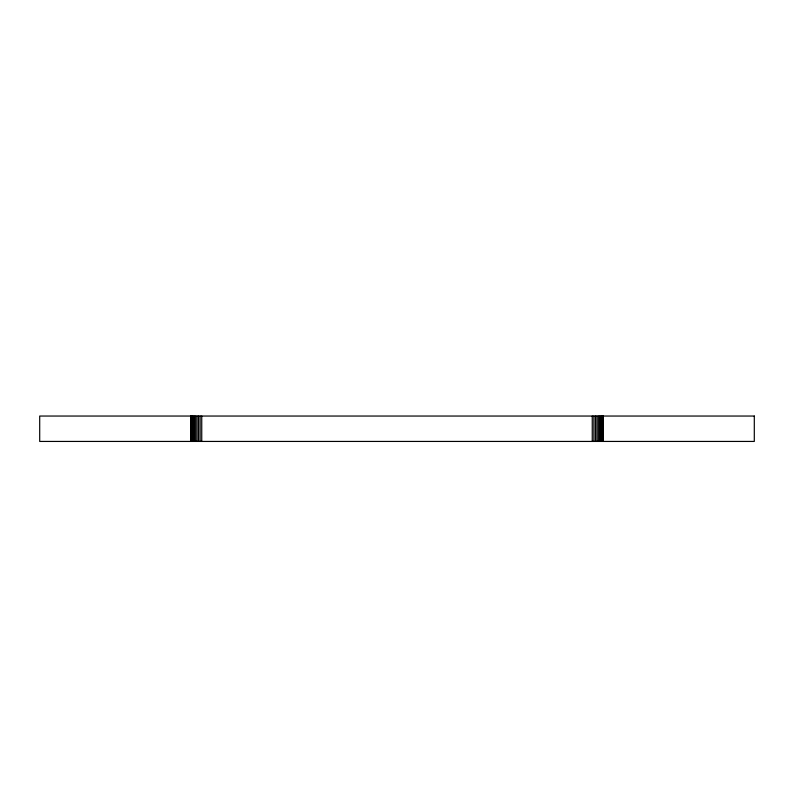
<?xml version="1.0" encoding="UTF-8"?>
<svg xmlns="http://www.w3.org/2000/svg" width="794" height="794" viewBox="0 0 794 794"><rect width="100%" height="100%" fill="white"/><g stroke="black" fill="none" stroke-linecap="round" stroke-linejoin="round"><path stroke-width="1.19" d="M603.291 416.046L603.291 441.434M603.182 416.046L603.182 441.434M602.854 416.046L602.854 441.434M602.318 416.046L602.318 441.434M601.584 416.046L601.584 441.434M600.661 416.046L600.661 441.434M599.569 416.046L599.569 441.434M598.319 416.046L598.319 441.434M596.939 416.046L596.939 441.434M595.45 416.046L595.45 441.434M593.882 416.046L593.882 441.434M592.255 416.046L592.255 441.434M201.745 416.046L201.745 441.434M200.118 416.046L200.118 441.434M198.55 416.046L198.55 441.434M197.061 416.046L197.061 441.434M195.681 416.046L195.681 441.434M194.431 416.046L194.431 441.434M193.339 416.046L193.339 441.434M192.416 416.046L192.416 441.434M191.682 416.046L191.682 441.434M191.146 416.046L191.146 441.434M190.709 416.046L190.818 441.434M754.3 416.046L39.7 416.046L39.7 441.434L754.3 441.434L754.3 416.046"/></g></svg>
